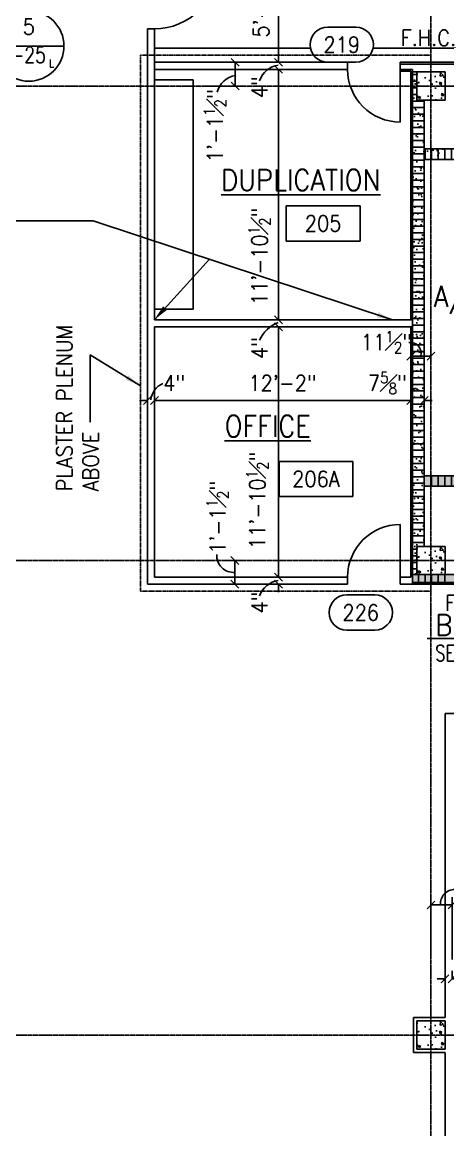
# Model space of a CAD drawing. Header units: inches. Extents: x 388 to 4053, y 352 to 2882.
# Drawn here: x 1244 to 1487, y 723 to 1354 of the extents above; entities that cross this region are included whole.
import ezdxf
from ezdxf.enums import TextEntityAlignment as Align

# ---------------------------------------------------------------- set-up
doc = ezdxf.new("R2010")
doc.units = ezdxf.units.IN
doc.header["$LTSCALE"] = 0.5
doc.header["$MEASUREMENT"] = 0
doc.linetypes.add('CENTER', pattern=[3.25, 2.5, -0.25, 0.25, -0.25])
doc.linetypes.add('CENTER3', pattern=[1.45, 1, -0.15, 0.15, -0.15])
for name, color, linetype in [('A-ANNO-DIMS', 7, 'Continuous'), ('A-ANNO-NOTE', 7, 'Continuous'), ('A-ANNO-TEXT', 7, 'Continuous'), ('A-COLS', 2, 'Continuous'), ('A-COLS-PATT', 8, 'Continuous'), ('A-DOOR', 3, 'Continuous'), ('A-DOOR-IDEN', 7, 'Continuous'), ('A-ELEV-IDEN', 7, 'Continuous'), ('A-FLOR-IDEN', 7, 'Continuous'), ('A-FLOR-LEVL', 2, 'Continuous'), ('A-FURN', 3, 'Continuous'), ('A-GRID', 8, 'CENTER'), ('A-WALL', 2, 'Continuous'), ('A-WALL-PATT', 8, 'Continuous')]:
    doc.layers.add(name, color=color, linetype=linetype)
doc.styles.add('ROMANS', font='romans.shx', dxfattribs={"width": 0.9})
doc.dimstyles.new('DIM96', dxfattribs={"dimscale": 96, "dimtxt": 0.09375, "dimasz": 0.046875, "dimexe": 0.046875, "dimexo": 0.046875, "dimgap": 0.046875, "dimtad": 1, "dimdec": 4, "dimzin": 3, "dimdsep": 46, "dimlunit": 4, "dimtxsty": 'ROMANS', "dimblk": 'OBLIQUE', "dimcen": 0.046875, "dimaunit": 1, "dimazin": 0, "dimtfac": 0.7, "dimtdec": 4, "dimtofl": 0, "dimtmove": 2, "dimatfit": 3, "dimldrblk": 'OBLIQUE', "dimfxl": 0, "dimfrac": 1, "dimtolj": 1, "dimtzin": 0, "dimarcsym": 0})
doc.dimstyles.new('LD96', dxfattribs={"dimscale": 96, "dimtxt": 0.09375, "dimasz": 0.09375, "dimexe": 0.046875, "dimexo": 0.046875, "dimgap": 0.046875, "dimtad": 0, "dimdec": 4, "dimzin": 3, "dimdsep": 46, "dimlunit": 4, "dimtxsty": 'ROMANS', "dimcen": 0.046875, "dimaunit": 1, "dimadec": 0, "dimazin": 0, "dimtfac": 0.7, "dimtdec": 4, "dimtofl": 0, "dimtmove": 2, "dimatfit": 3, "dimfxl": 0, "dimfrac": 1, "dimtolj": 1, "dimtzin": 0, "dimarcsym": 0})
doc.dimstyles.new('LE96A', dxfattribs={"dimscale": 96, "dimtxt": 0.09375, "dimasz": 0.125, "dimexe": 0.046875, "dimexo": 0.046875, "dimgap": 0.046875, "dimtad": 0, "dimdec": 4, "dimzin": 3, "dimdsep": 46, "dimlunit": 4, "dimtxsty": 'ROMANS', "dimcen": 0.046875, "dimaunit": 1, "dimadec": 0, "dimazin": 0, "dimtfac": 0.7, "dimtdec": 4, "dimtofl": 0, "dimtmove": 2, "dimatfit": 3, "dimfxl": 0, "dimfrac": 1, "dimtolj": 1, "dimtzin": 0, "dimarcsym": 0})
pattern_1 = [(90, (11.2027, -0.8225), (-3.75, 2e-16), [])]
pattern_2 = [(37.5, (10.3947, 0), (-0.251973, 7.707295), [0, -6.08, 0, -6.8, 0, -6.5]), (7.5, (10.395, 0), (7.079107, 11.288584), [0, -3.28, 0, -5.48, 0, -2.1]), (327.5, (5.4747, 0), (12.456567, 0.022636), [0, -2, 0, -7.2, 0, -9.4]), (317.5, (5.475, 0), (12.024506, 3.5107), [0, -1, 0, -4.72, 0, -5.4])]

# ---------------------------------------------------------------- blocks, each defined once
blk = doc.blocks.new('_Oblique')
at = {"color": 0, "lineweight": -2}
blk.add_line((-0.5, -0.5), (0.5, 0.5), dxfattribs=at)
blk = doc.blocks.new('*D34')
at = {"layer": 'A-ANNO-DIMS', "color": 0, "lineweight": -2}
for p, q in [((1358.31, 1047.28), (1369.93, 1047.28)), ((1365.43, 1033.78), (1365.43, 1047.28)), ((1350.92, 1033.78), (1369.93, 1033.78))]:
    blk.add_line(p, q, dxfattribs=at)
at = {"layer": 'Defpoints', "color": 0}
for p in [(1353.81, 1047.28), (1365.43, 1047.28), (1346.42, 1033.78)]:
    blk.add_point(p, dxfattribs=at)
at = {"layer": 'A-ANNO-DIMS', "color": 0, "lineweight": -2, "xscale": 4.5, "yscale": 4.5, "zscale": 4.5}
for p, rotation in [((1365.43, 1047.28), 90), ((1365.43, 1033.78), 270)]:
    blk.add_blockref('_Oblique', p, dxfattribs=dict(at, rotation=rotation))
at = {"layer": 'A-ANNO-DIMS', "color": 0, "insert": (1355.57, 1071.88), "char_height": 9, "attachment_point": 5, "rotation": 90, "style": 'ROMANS'}
blk.add_mtext('\\A1;1\'-1{\\H0.700000x;\\S1#2;}"', dxfattribs=at)
blk = doc.blocks.new('DOOR1')
at = {"color": 0, "linetype": 'ByBlock'}
blk.add_line((0, 0), (0, 1), dxfattribs=at)
blk.add_arc((0, 0), 1, 90, 180, dxfattribs=at)
blk = doc.blocks.new('IDEN3')
for p, q in [((-0.0833, 0.1042), (0.0833, 0.1042)), ((-0.0833, -0.1042), (0.0833, -0.1042))]:
    blk.add_line(p, q)
for centre, start, end in [((-0.0833, 0), 90, 270), ((0.0833, 0), 270, 90)]:
    blk.add_arc(centre, 0.1042, start, end)
at = {"style": 'ROMANS', "width": 0.9}
blk.add_attdef('#', text='', height=0.0938, dxfattribs=at).set_placement((0, 0), align=Align.MIDDLE_CENTER)
blk = doc.blocks.new('IDEN2')
for p, q in [((-0.2188, 0.1042), (0.2188, 0.1042)), ((-0.2188, 0.1042), (-0.2188, -0.1042)), ((0.2188, 0.1042), (0.2188, -0.1042)), ((-0.2188, -0.1042), (0.2188, -0.1042))]:
    blk.add_line(p, q)
at = {"style": 'ROMANS', "width": 0.9}
blk.add_attdef('#', text='', height=0.0938, dxfattribs=at).set_placement((0, 0), align=Align.MIDDLE_CENTER)
blk = doc.blocks.new('*D124')
at = {"layer": 'A-ANNO-DIMS', "color": 0, "lineweight": -2}
for p, q in [((1367.25, 1390.78), (1394.75, 1390.78)), ((1390.25, 1390.78), (1390.25, 1330.78)), ((1365.6, 1330.78), (1394.75, 1330.78))]:
    blk.add_line(p, q, dxfattribs=at)
at = {"layer": 'Defpoints', "color": 0}
for p in [(1362.75, 1390.78), (1361.1, 1330.78), (1390.25, 1330.78)]:
    blk.add_point(p, dxfattribs=at)
at = {"layer": 'A-ANNO-DIMS', "color": 0, "lineweight": -2, "xscale": 4.5, "yscale": 4.5, "zscale": 4.5}
for p, rotation in [((1390.25, 1390.78), 90), ((1390.25, 1330.78), 270)]:
    blk.add_blockref('_Oblique', p, dxfattribs=dict(at, rotation=rotation))
at = {"layer": 'A-ANNO-DIMS', "color": 0, "insert": (1380.39, 1360.78), "char_height": 9, "attachment_point": 5, "rotation": 90, "style": 'ROMANS'}
blk.add_mtext('\\A1;5\'-0"', dxfattribs=at)
blk = doc.blocks.new('*D125')
at = {"layer": 'A-ANNO-DIMS', "color": 0, "lineweight": -2}
for p, q in [((1365.6, 1330.78), (1394.75, 1330.78)), ((1390.25, 1330.78), (1390.25, 1335.28)), ((1373.84, 1326.78), (1394.75, 1326.78)), ((1390.25, 1326.78), (1390.25, 1322.28))]:
    blk.add_line(p, q, dxfattribs=at)
at = {"layer": 'Defpoints', "color": 0}
for p in [(1361.1, 1330.78), (1369.34, 1326.78), (1390.25, 1326.78)]:
    blk.add_point(p, dxfattribs=at)
at = {"layer": 'A-ANNO-DIMS', "color": 0, "lineweight": -2, "xscale": 4.5, "yscale": 4.5, "zscale": 4.5}
for p, rotation in [((1390.25, 1330.78), 270), ((1390.25, 1326.78), 90)]:
    blk.add_blockref('_Oblique', p, dxfattribs=dict(at, rotation=rotation))
at = {"layer": 'A-ANNO-DIMS', "color": 0, "insert": (1379.45, 1316.57), "char_height": 9, "attachment_point": 5, "rotation": 90, "style": 'ROMANS'}
blk.add_mtext('\\A1;4"', dxfattribs=at)
blk = doc.blocks.new('*D126')
at = {"layer": 'A-ANNO-DIMS', "color": 0, "lineweight": -2}
for p, q in [((1373.84, 1326.78), (1394.75, 1326.78)), ((1390.25, 1326.78), (1390.25, 1184.28)), ((1353.51, 1184.28), (1394.75, 1184.28))]:
    blk.add_line(p, q, dxfattribs=at)
at = {"layer": 'Defpoints', "color": 0}
for p in [(1369.34, 1326.78), (1349.01, 1184.28), (1390.25, 1184.28)]:
    blk.add_point(p, dxfattribs=at)
at = {"layer": 'A-ANNO-DIMS', "color": 0, "lineweight": -2, "xscale": 4.5, "yscale": 4.5, "zscale": 4.5}
for p, rotation in [((1390.25, 1326.78), 90), ((1390.25, 1184.28), 270)]:
    blk.add_blockref('_Oblique', p, dxfattribs=dict(at, rotation=rotation))
at = {"layer": 'A-ANNO-DIMS', "color": 0, "insert": (1379.45, 1220.34), "char_height": 9, "attachment_point": 5, "rotation": 90, "style": 'ROMANS'}
blk.add_mtext('\\A1;11\'-10{\\H0.700000x;\\S1#2;}"', dxfattribs=at)
blk = doc.blocks.new('*D127')
at = {"layer": 'A-ANNO-DIMS', "color": 0, "lineweight": -2}
for p, q in [((1390.25, 1184.28), (1390.25, 1188.78)), ((1353.51, 1184.28), (1394.75, 1184.28)), ((1355.16, 1180.28), (1394.75, 1180.28)), ((1390.25, 1180.28), (1390.25, 1175.78))]:
    blk.add_line(p, q, dxfattribs=at)
at = {"layer": 'Defpoints', "color": 0}
for p in [(1349.01, 1184.28), (1350.66, 1180.28), (1390.25, 1180.28)]:
    blk.add_point(p, dxfattribs=at)
at = {"layer": 'A-ANNO-DIMS', "color": 0, "lineweight": -2, "xscale": 4.5, "yscale": 4.5, "zscale": 4.5}
for p, rotation in [((1390.25, 1184.28), 270), ((1390.25, 1180.28), 90)]:
    blk.add_blockref('_Oblique', p, dxfattribs=dict(at, rotation=rotation))
at = {"layer": 'A-ANNO-DIMS', "color": 0, "insert": (1379.45, 1168.17), "char_height": 9, "attachment_point": 5, "rotation": 90, "style": 'ROMANS'}
blk.add_mtext('\\A1;4"', dxfattribs=at)
blk = doc.blocks.new('*D128')
at = {"layer": 'A-ANNO-DIMS', "color": 0, "lineweight": -2}
for p, q in [((1355.16, 1180.28), (1394.75, 1180.28)), ((1390.25, 1180.28), (1390.25, 1037.78)), ((1377.69, 1037.78), (1394.75, 1037.78))]:
    blk.add_line(p, q, dxfattribs=at)
at = {"layer": 'Defpoints', "color": 0}
for p in [(1350.66, 1180.28), (1373.19, 1037.78), (1390.25, 1037.78)]:
    blk.add_point(p, dxfattribs=at)
at = {"layer": 'A-ANNO-DIMS', "color": 0, "lineweight": -2, "xscale": 4.5, "yscale": 4.5, "zscale": 4.5}
for p, rotation in [((1390.25, 1180.28), 90), ((1390.25, 1037.78), 270)]:
    blk.add_blockref('_Oblique', p, dxfattribs=dict(at, rotation=rotation))
at = {"layer": 'A-ANNO-DIMS', "color": 0, "insert": (1378.22, 1081.48), "char_height": 9, "attachment_point": 5, "rotation": 90, "style": 'ROMANS'}
blk.add_mtext('\\A1;11\'-10{\\H0.700000x;\\S1#2;}"', dxfattribs=at)
blk = doc.blocks.new('*D129')
at = {"layer": 'A-ANNO-DIMS', "color": 0, "lineweight": -2}
for p, q in [((1390.25, 1037.78), (1390.25, 1042.28)), ((1377.69, 1037.78), (1394.75, 1037.78)), ((1379.34, 1033.78), (1394.75, 1033.78)), ((1390.25, 1033.78), (1390.25, 1029.28))]:
    blk.add_line(p, q, dxfattribs=at)
at = {"layer": 'Defpoints', "color": 0}
for p in [(1373.19, 1037.78), (1374.84, 1033.78), (1390.25, 1033.78)]:
    blk.add_point(p, dxfattribs=at)
at = {"layer": 'A-ANNO-DIMS', "color": 0, "lineweight": -2, "xscale": 4.5, "yscale": 4.5, "zscale": 4.5}
for p, rotation in [((1390.25, 1037.78), 270), ((1390.25, 1033.78), 90)]:
    blk.add_blockref('_Oblique', p, dxfattribs=dict(at, rotation=rotation))
at = {"layer": 'A-ANNO-DIMS', "color": 0, "insert": (1379.45, 1023.37), "char_height": 9, "attachment_point": 5, "rotation": 90, "style": 'ROMANS'}
blk.add_mtext('\\A1;4"', dxfattribs=at)
blk = doc.blocks.new('*D130')
at = {"layer": 'A-ANNO-DIMS', "color": 0, "lineweight": -2}
for p, q in [((1352.64, 1330.78), (1370.1, 1330.78)), ((1365.6, 1317.28), (1365.6, 1330.78)), ((1352.52, 1317.28), (1370.1, 1317.28))]:
    blk.add_line(p, q, dxfattribs=at)
at = {"layer": 'Defpoints', "color": 0}
for p in [(1348.14, 1330.78), (1365.6, 1330.78), (1348.02, 1317.28)]:
    blk.add_point(p, dxfattribs=at)
at = {"layer": 'A-ANNO-DIMS', "color": 0, "lineweight": -2, "xscale": 4.5, "yscale": 4.5, "zscale": 4.5}
for p, rotation in [((1365.6, 1330.78), 90), ((1365.6, 1317.28), 270)]:
    blk.add_blockref('_Oblique', p, dxfattribs=dict(at, rotation=rotation))
at = {"layer": 'A-ANNO-DIMS', "color": 0, "insert": (1354.09, 1294.69), "char_height": 9, "attachment_point": 5, "rotation": 90, "style": 'ROMANS'}
blk.add_mtext('\\A1;1\'-1{\\H0.700000x;\\S1#2;}"', dxfattribs=at)
blk = doc.blocks.new('*D184')
at = {"layer": 'A-ANNO-DIMS', "color": 0, "lineweight": -2}
for p, q in [((1477.08, 821.52), (1477.08, 855.78)), ((1477.08, 851.28), (1489.08, 851.28)), ((1489.08, 820.2), (1489.08, 855.78))]:
    blk.add_line(p, q, dxfattribs=at)
at = {"layer": 'Defpoints', "color": 0}
for p in [(1489.08, 851.28), (1477.08, 817.02), (1489.08, 815.7)]:
    blk.add_point(p, dxfattribs=at)
at = {"layer": 'A-ANNO-DIMS', "color": 0, "lineweight": -2, "xscale": 4.5, "yscale": 4.5, "zscale": 4.5, "rotation": 180}
blk.add_blockref('_Oblique', (1477.08, 851.28), dxfattribs=at)
at = {"layer": 'A-ANNO-DIMS', "color": 0, "lineweight": -2, "xscale": 4.5, "yscale": 4.5, "zscale": 4.5}
blk.add_blockref('_Oblique', (1489.08, 851.28), dxfattribs=at)
at = {"layer": 'A-ANNO-DIMS', "color": 0, "insert": (1507.78, 861.03), "char_height": 9, "attachment_point": 5, "style": 'ROMANS'}
blk.add_mtext('\\A1;1\'-0"', dxfattribs=at)
blk = doc.blocks.new('*D185')
at = {"layer": 'A-ANNO-DIMS', "color": 0, "lineweight": -2}
for p, q in [((1485.08, 802.23), (1485.08, 813.75)), ((1489.08, 809.43), (1489.08, 813.75)), ((1485.08, 809.25), (1480.58, 809.25)), ((1489.08, 809.25), (1493.58, 809.25))]:
    blk.add_line(p, q, dxfattribs=at)
at = {"layer": 'Defpoints', "color": 0}
for p in [(1489.08, 809.25), (1489.08, 804.93), (1485.08, 797.73)]:
    blk.add_point(p, dxfattribs=at)
at = {"layer": 'A-ANNO-DIMS', "color": 0, "lineweight": -2, "xscale": 4.5, "yscale": 4.5, "zscale": 4.5}
blk.add_blockref('_Oblique', (1485.08, 809.25), dxfattribs=at)
at = {"layer": 'A-ANNO-DIMS', "color": 0, "lineweight": -2, "xscale": 4.5, "yscale": 4.5, "zscale": 4.5, "rotation": 180}
blk.add_blockref('_Oblique', (1489.08, 809.25), dxfattribs=at)
at = {"layer": 'A-ANNO-DIMS', "color": 0, "insert": (1500.38, 819.1), "char_height": 9, "attachment_point": 5, "style": 'ROMANS'}
blk.add_mtext('\\A1;4"', dxfattribs=at)
blk = doc.blocks.new('*D202')
at = {"layer": 'A-ANNO-DIMS', "color": 0, "lineweight": -2}
for p, q in [((1315.58, 1138.28), (1315.58, 1142.89)), ((1319.58, 1138.28), (1319.58, 1142.89)), ((1315.58, 1138.39), (1311.08, 1138.39)), ((1319.58, 1138.39), (1324.08, 1138.39))]:
    blk.add_line(p, q, dxfattribs=at)
at = {"layer": 'Defpoints', "color": 0}
for p in [(1319.58, 1138.39), (1315.58, 1133.78), (1319.58, 1133.78)]:
    blk.add_point(p, dxfattribs=at)
at = {"layer": 'A-ANNO-DIMS', "color": 0, "lineweight": -2, "xscale": 4.5, "yscale": 4.5, "zscale": 4.5}
blk.add_blockref('_Oblique', (1315.58, 1138.39), dxfattribs=at)
at = {"layer": 'A-ANNO-DIMS', "color": 0, "lineweight": -2, "xscale": 4.5, "yscale": 4.5, "zscale": 4.5, "rotation": 180}
blk.add_blockref('_Oblique', (1319.58, 1138.39), dxfattribs=at)
at = {"layer": 'A-ANNO-DIMS', "color": 0, "insert": (1330.92, 1148.25), "char_height": 9, "attachment_point": 5, "style": 'ROMANS'}
blk.add_mtext('\\A1;4"', dxfattribs=at)
blk = doc.blocks.new('*D203')
at = {"layer": 'A-ANNO-DIMS', "color": 0, "lineweight": -2}
for p, q in [((1319.58, 1138.28), (1319.58, 1142.89)), ((1465.58, 1140.41), (1465.58, 1142.89)), ((1319.58, 1138.39), (1465.58, 1138.39))]:
    blk.add_line(p, q, dxfattribs=at)
at = {"layer": 'Defpoints', "color": 0}
for p in [(1465.58, 1138.39), (1465.58, 1135.91), (1319.58, 1133.78)]:
    blk.add_point(p, dxfattribs=at)
at = {"layer": 'A-ANNO-DIMS', "color": 0, "lineweight": -2, "xscale": 4.5, "yscale": 4.5, "zscale": 4.5, "rotation": 180}
blk.add_blockref('_Oblique', (1319.58, 1138.39), dxfattribs=at)
at = {"layer": 'A-ANNO-DIMS', "color": 0, "lineweight": -2, "xscale": 4.5, "yscale": 4.5, "zscale": 4.5}
blk.add_blockref('_Oblique', (1465.58, 1138.39), dxfattribs=at)
at = {"layer": 'A-ANNO-DIMS', "color": 0, "insert": (1392.58, 1148.25), "char_height": 9, "attachment_point": 5, "style": 'ROMANS'}
blk.add_mtext('\\A1;12\'-2"', dxfattribs=at)
blk = doc.blocks.new('*D204')
at = {"layer": 'A-ANNO-DIMS', "color": 0, "lineweight": -2}
for p, q in [((1465.58, 1140.41), (1465.58, 1142.89)), ((1473.21, 1140.41), (1473.21, 1142.89)), ((1465.58, 1138.39), (1461.08, 1138.39)), ((1473.21, 1138.39), (1477.71, 1138.39))]:
    blk.add_line(p, q, dxfattribs=at)
at = {"layer": 'Defpoints', "color": 0}
for p in [(1465.58, 1135.91), (1473.21, 1138.39), (1473.21, 1135.91)]:
    blk.add_point(p, dxfattribs=at)
at = {"layer": 'A-ANNO-DIMS', "color": 0, "lineweight": -2, "xscale": 4.5, "yscale": 4.5, "zscale": 4.5}
blk.add_blockref('_Oblique', (1465.58, 1138.39), dxfattribs=at)
at = {"layer": 'A-ANNO-DIMS', "color": 0, "lineweight": -2, "xscale": 4.5, "yscale": 4.5, "zscale": 4.5, "rotation": 180}
blk.add_blockref('_Oblique', (1473.21, 1138.39), dxfattribs=at)
at = {"layer": 'A-ANNO-DIMS', "color": 0, "insert": (1452.25, 1148.25), "char_height": 9, "attachment_point": 5, "style": 'ROMANS'}
blk.add_mtext('\\A1;7{\\H0.700000x;\\S5#8;}"', dxfattribs=at)
blk = doc.blocks.new('*D205')
at = {"layer": 'A-ANNO-DIMS', "color": 0, "lineweight": -2}
for p, q in [((1465.58, 1166.44), (1465.58, 1168.07)), ((1477.08, 1166.6), (1477.08, 1168.07)), ((1465.58, 1163.57), (1477.08, 1163.57))]:
    blk.add_line(p, q, dxfattribs=at)
at = {"layer": 'Defpoints', "color": 0}
for p in [(1465.58, 1161.94), (1477.08, 1163.57), (1477.08, 1162.1)]:
    blk.add_point(p, dxfattribs=at)
at = {"layer": 'A-ANNO-DIMS', "color": 0, "lineweight": -2, "xscale": 4.5, "yscale": 4.5, "zscale": 4.5, "rotation": 180}
blk.add_blockref('_Oblique', (1465.58, 1163.57), dxfattribs=at)
at = {"layer": 'A-ANNO-DIMS', "color": 0, "lineweight": -2, "xscale": 4.5, "yscale": 4.5, "zscale": 4.5}
blk.add_blockref('_Oblique', (1477.08, 1163.57), dxfattribs=at)
at = {"layer": 'A-ANNO-DIMS', "color": 0, "insert": (1451.75, 1171.56), "char_height": 9, "attachment_point": 5, "style": 'ROMANS'}
blk.add_mtext('\\A1;11{\\H0.700000x;\\S1#2;}"', dxfattribs=at)
blk = doc.blocks.new('IDEN4')
blk.add_line((-0.2083, 0), (0.2083, 0))
blk.add_circle((0, 0), 0.2083)
at = {"style": 'ROMANS'}
for tag, height, width, p in [('#', 0.0938, 0.9, (0, 0.1148)), ('##', 0.0938, 0.8, (-0.0336, -0.0524)), ('@', 0.0469, 0.9, (0.135, -0.1024))]:
    blk.add_attdef(tag, text='', height=height, dxfattribs=dict(at, width=width)).set_placement(p, align=Align.MIDDLE_CENTER)
blk = doc.blocks.new('1')
for p, q in [((-8, 8), (8, 8)), ((-8, 8), (-8, -8)), ((8, 8), (8, -8)), ((-8, -8), (8, -8))]:
    blk.add_line(p, q)

msp = doc.modelspace()

# ---------------------------------------------------------------- hatches: boundary and pattern name
at = {"layer": 'A-COLS-PATT'}
h = msp.add_hatch(dxfattribs=at)
h.set_pattern_fill('AR-CONC', color=256, scale=2, style=0)
h.set_pattern_definition([(130, (2443.867, -1061.055), (-14.345204, -1.255043), [1.5, -16.5]), (185, (2443.867, -1061.055), (2.77503, 15.04384), [1.2, -13.2]), (79.5486, (2442.672, -1061.159), (-11.57019, 13.78879), [1.2748, -14.02284]), (133.8158, (2443.867, -1057.055), (-21.34482, -3.31038), [2.25, -24.75]), (83.3644, (2442.088, -1057.33), (-18.69325, 19.48236), [1.9122, -21.03426]), (188.8158, (2443.867, -1057.055), (-18.69324, 19.48237), [1.8, -19.8]), (159, (2441.867, -1058.055), (-11.93814, -8.05238), [1.5, -16.5]), (214, (2441.867, -1058.055), (-4.86631, 14.503), [1.2, -13.2]), (108.5486, (2440.872, -1058.726), (-16.80445, 6.45061), [1.2748, -14.02284]), (142.5, (2443.867, -1061.0546), (-0.243197, 6.657877), [0, -13.04, 0, -13.4, 0, -13.25]), (172.5, (2443.867, -1061.0546), (-5.26139, 7.888234), [0, -7.64, 0, -12.74, 0, -5.05]), (212.5, (2448.327, -1061.0546), (-10.676449, -0.451097), [0, -5, 0, -15.6, 0, -20.7]), (222.5, (2450.327, -1061.055), (-11.663723, 2.0021), [0, -6.5, 0, -10.36, 0, -14.7])])
h.paths.add_polyline_path([(1485.08318, 1325.27553), (1485.08318, 1309.27553), (1469.08318, 1309.27553), (1469.08318, 1325.27553)])
h = msp.add_hatch(dxfattribs=at)
h.set_pattern_fill('AR-CONC', color=256, scale=2, style=0)
h.set_pattern_definition([(130, (2443.867, -1331.055), (-14.345204, -1.255043), [1.5, -16.5]), (185, (2443.867, -1331.055), (2.77503, 15.04384), [1.2, -13.2]), (79.5486, (2442.672, -1331.159), (-11.57019, 13.78879), [1.2748, -14.02284]), (133.8158, (2443.867, -1327.055), (-21.34482, -3.31038), [2.25, -24.75]), (83.3644, (2442.088, -1327.33), (-18.69325, 19.48236), [1.9122, -21.03426]), (188.8158, (2443.867, -1327.055), (-18.69324, 19.48237), [1.8, -19.8]), (159, (2441.867, -1328.055), (-11.93814, -8.05238), [1.5, -16.5]), (214, (2441.867, -1328.055), (-4.86631, 14.503), [1.2, -13.2]), (108.5486, (2440.872, -1328.726), (-16.80445, 6.45061), [1.2748, -14.02284]), (142.5, (2443.867, -1331.0546), (-0.243197, 6.657877), [0, -13.04, 0, -13.4, 0, -13.25]), (172.5, (2443.867, -1331.0546), (-5.26139, 7.888234), [0, -7.64, 0, -12.74, 0, -5.05]), (212.5, (2448.327, -1331.0546), (-10.676449, -0.451097), [0, -5, 0, -15.6, 0, -20.7]), (222.5, (2450.327, -1331.055), (-11.663723, 2.0021), [0, -6.5, 0, -10.36, 0, -14.7])])
h.paths.add_polyline_path([(1485.08318, 1055.27553), (1485.08318, 1039.27553), (1469.08318, 1039.27553), (1469.08318, 1055.27553)])
h = msp.add_hatch(dxfattribs=at)
h.set_pattern_fill('AR-CONC', color=256, scale=2, style=0)
h.set_pattern_definition([(130, (2443.867, -1601.055), (-14.345204, -1.255043), [1.5, -16.5]), (185, (2443.867, -1601.055), (2.77503, 15.04384), [1.2, -13.2]), (79.5486, (2442.672, -1601.159), (-11.57019, 13.78879), [1.2748, -14.02284]), (133.8158, (2443.867, -1597.055), (-21.34482, -3.31038), [2.25, -24.75]), (83.3644, (2442.088, -1597.33), (-18.69325, 19.48236), [1.9122, -21.03426]), (188.8158, (2443.867, -1597.055), (-18.69324, 19.48237), [1.8, -19.8]), (159, (2441.867, -1598.055), (-11.93814, -8.05238), [1.5, -16.5]), (214, (2441.867, -1598.055), (-4.86631, 14.503), [1.2, -13.2]), (108.5486, (2440.872, -1598.726), (-16.80445, 6.45061), [1.2748, -14.02284]), (142.5, (2443.867, -1601.0546), (-0.243197, 6.657877), [0, -13.04, 0, -13.4, 0, -13.25]), (172.5, (2443.867, -1601.0546), (-5.26139, 7.888234), [0, -7.64, 0, -12.74, 0, -5.05]), (212.5, (2448.327, -1601.0546), (-10.676449, -0.451097), [0, -5, 0, -15.6, 0, -20.7]), (222.5, (2450.327, -1601.055), (-11.663723, 2.0021), [0, -6.5, 0, -10.36, 0, -14.7])])
h.paths.add_polyline_path([(1485.08318, 785.27553), (1485.08318, 769.27553), (1469.08318, 769.27553), (1469.08318, 785.27553)])
at = {"layer": 'A-WALL-PATT'}
h = msp.add_hatch(dxfattribs=at)
h.set_pattern_fill('LINE', color=256, scale=30, style=0)
h.set_pattern_definition([(0, (10.3947, 0), (0, 3.75), [])])
h.paths.add_polyline_path([(1473.20818, 1309.27553), (1469.08318, 1309.27553), (1469.08318, 1325.27553), (1466.58318, 1325.27553), (1466.58318, 1039.27553), (1469.08318, 1039.27553), (1469.08318, 1055.27553), (1473.20818, 1055.27553)])
h = msp.add_hatch(dxfattribs=at)
h.set_pattern_fill('AR-SAND', color=256, scale=4, style=0)
h.set_pattern_definition(pattern_2)
h.paths.add_polyline_path([(1473.20818, 1309.27553), (1469.08318, 1309.27553), (1469.08318, 1325.27553), (1466.58318, 1325.27553), (1466.58318, 1039.27553), (1469.08318, 1039.27553), (1469.08318, 1055.27553), (1473.20818, 1055.27553)])
h = msp.add_hatch(dxfattribs=at)
h.set_pattern_fill('AR-SAND', color=256, scale=4, style=0)
h.set_pattern_definition(pattern_2)
h.paths.add_polyline_path([(1580.08318, 1095.52553), (1473.20818, 1095.52553), (1473.20818, 1089.52553), (1537.08318, 1089.52553), (1580.08318, 1089.52553)])
h.paths.add_polyline_path([(1543.08318, 1089.52553), (1537.08318, 1089.52553), (1537.08318, 1039.77553), (1543.08318, 1039.77553)])
h.paths.add_polyline_path([(1549.08318, 1039.77553), (1543.08318, 1039.77553), (1519.58318, 1039.77553), (1519.58318, 1034.77553), (1549.08318, 1034.77553)])
h.paths.add_polyline_path([(1490.58318, 1039.27553), (1466.58318, 1039.27553), (1466.58318, 1034.77553), (1490.58318, 1034.77553)])
h.paths.add_polyline_path([(1594.08318, 1038.77553), (1586.08318, 1038.77553), (1586.08318, 1039.77553), (1570.08318, 1039.77553), (1570.08318, 1034.77553), (1594.08318, 1034.77553)])
h.paths.add_polyline_path([(1586.08318, 1275.52553), (1580.08318, 1275.52553), (1580.08318, 1095.52553), (1580.08318, 1039.77553), (1586.08318, 1039.77553)])
h.paths.add_polyline_path([(1605.08318, 1168.52553), (1600.08318, 1168.52553), (1600.08318, 1095.52553), (1605.08318, 1095.52553)])
h.paths.add_polyline_path([(1762.08318, 1168.52553), (1605.08318, 1168.52553), (1605.08318, 1163.52553), (1762.08318, 1163.52553)])
h.paths.add_polyline_path([(1762.08318, 1207.52553), (1600.08318, 1207.52553), (1600.08318, 1202.52553), (1762.08318, 1202.52553)])
h.paths.add_polyline_path([(1605.08318, 1275.52553), (1600.08318, 1275.52553), (1600.08318, 1207.52553), (1605.08318, 1207.52553)])
h.paths.add_polyline_path([(1606.08318, 1290.77553), (1600.08318, 1290.77553), (1600.08318, 1281.52553), (1606.08318, 1281.52553)])
h.paths.add_polyline_path([(1669.08318, 1287.77553), (1664.08318, 1287.77553), (1664.08318, 1281.52553), (1669.08318, 1281.52553)])
h = msp.add_hatch(dxfattribs=at)
h.set_pattern_fill('LINE', color=256, scale=30, angle=90, style=0)
h.set_pattern_definition(pattern_1)
h.paths.add_polyline_path([(1473.20818, 1281.52553), (1473.20818, 1275.52553), (1477.08318, 1275.52553), (1477.08318, 1281.52553)])
h = msp.add_hatch(dxfattribs=at)
h.set_pattern_fill('AR-SAND', color=256, scale=4, style=0)
h.set_pattern_definition(pattern_2)
h.paths.add_polyline_path([(1669.08318, 1281.52553), (1664.08318, 1281.52553), (1600.08318, 1281.52553), (1473.20818, 1281.52553), (1473.20818, 1275.52553), (1580.08318, 1275.52553), (1586.08318, 1275.52553), (1600.08318, 1275.52553), (1605.08318, 1275.52553), (1605.08318, 1276.52553), (1669.08318, 1276.52553)])
h = msp.add_hatch(dxfattribs=at)
h.set_pattern_fill('LINE', color=256, scale=30, angle=90, style=0)
h.set_pattern_definition(pattern_1)
h.paths.add_polyline_path([(1670.08318, 1281.52553), (1600.08318, 1281.52553), (1477.08318, 1281.52553), (1477.08318, 1275.52553), (1605.08318, 1275.52553), (1605.08318, 1276.52553), (1670.08318, 1276.52553)])
h = msp.add_hatch(dxfattribs=at)
h.set_pattern_fill('LINE', color=256, scale=30, angle=90, style=0)
h.set_pattern_definition(pattern_1)
h.paths.add_polyline_path([(1586.08318, 1095.52553), (1586.08318, 1090.52553), (1605.08318, 1090.52553), (1605.08318, 1095.52553)])
h.paths.add_polyline_path([(1580.08318, 1089.52553), (1580.08318, 1095.52553), (1477.08318, 1095.52553), (1477.08318, 1089.52553), (1537.08318, 1089.52553)])
h = msp.add_hatch(dxfattribs=at)
h.set_pattern_fill('LINE', color=256, scale=30, angle=90, style=0)
h.set_pattern_definition(pattern_1)
h.paths.add_polyline_path([(1477.08318, 1034.77553), (1477.08318, 1039.27553), (1466.58318, 1039.27553), (1466.58318, 1034.77553)])
h.paths.add_polyline_path([(1477.08318, 1039.27553), (1477.08318, 1034.77553), (1486.58318, 1034.77553), (1486.58318, 1039.27553)])

# ---------------------------------------------------------------- linework, layer by layer
at = {"layer": 'A-ANNO-DIMS'}
for centre, radius, start, end in [((1391.76558, 1316.21796), 12.97572, 97.09163122, 161.66190405), ((1368.22941, 1310.21143), 13.353, 101.34790612, 164.50083882), ((1396.62932, 1164.96152), 18.86592, 110.49423902, 155.59722296), ((1465.15343, 1165.09208), 6.36447, 346.16205256, 96.65525313), ((1329.53508, 1137.14308), 12.11025, 115.60212486, 172.74921083), ((1364.7464, 1050.1287), 9.62751, 176.28794115, 274.07501385), ((1392.24811, 1022.47118), 13.63902, 99.02316767, 159.78986949), ((1490.79044, 851.81786), 8.35064, 90.7714081, 183.69544709)]:
    msp.add_arc(centre, radius, start, end, dxfattribs=at)
at = {"layer": 'A-FLOR-LEVL'}
for p, q in [((1319.58318, 1338.77553), (1408.50065, 1338.77553)), ((1444.08137, 1338.77553), (1553.28193, 1338.77553))]:
    msp.add_line(p, q, dxfattribs=at)
at = {"layer": 'A-FLOR-LEVL', "linetype": 'CENTER3'}
for p, q in [((1311.58318, 1334.77553), (1477.08318, 1334.77553)), ((1311.58318, 1334.77553), (1311.58318, 1029.77553)), ((1311.58318, 1029.77553), (1477.08318, 1029.77553))]:
    msp.add_line(p, q, dxfattribs=at)
at = {"layer": 'A-FURN'}
for p, q in [((1319.58318, 1320.77553), (1341.58318, 1320.77553)), ((1319.58318, 1320.77553), (1319.58318, 1190.27553)), ((1341.58318, 1320.77553), (1341.58318, 1190.27553)), ((1319.58318, 1190.27553), (1341.58318, 1190.27553))]:
    msp.add_line(p, q, dxfattribs=at)
at = {"layer": 'A-GRID'}
for p, q in [((1477.08318, 2833.64311), (1477.08318, 435.27553)), ((4004.54291, 1317.27553), (510.08318, 1317.27553)), ((4004.54291, 1047.27553), (510.08318, 1047.27553)), ((4004.54291, 777.27553), (510.08318, 777.27553))]:
    msp.add_line(p, q, dxfattribs=at)
at = {"layer": 'A-WALL'}
for p, q in [((1315.58318, 1349.77553), (1319.58318, 1349.77553)), ((1315.58318, 1349.77553), (1315.58318, 1033.77553)), ((1319.58318, 1349.77553), (1319.58318, 1184.27553)), ((1319.58318, 1330.77553), (1429.58318, 1330.77553)), ((1429.58318, 1330.77553), (1429.58318, 1326.77553)), ((1459.58318, 1330.77553), (1459.58318, 1325.77553)), ((1459.58318, 1330.77553), (1490.58318, 1330.77553)), ((1319.58318, 1326.77553), (1429.58318, 1326.77553)), ((1459.58318, 1329.77553), (1490.58318, 1329.77553)), ((1459.58318, 1326.77553), (1466.58318, 1326.77553)), ((1459.58318, 1325.77553), (1465.58318, 1325.77553)), ((1465.58318, 1325.77553), (1465.58318, 1184.27553)), ((1466.58318, 1326.77553), (1466.58318, 1033.77553)), ((1469.08318, 1325.27553), (1466.58318, 1325.27553)), ((1469.08318, 1325.27553), (1469.08318, 1309.27553)), ((1473.20818, 1309.27553), (1469.08318, 1309.27553)), ((1473.20818, 1309.27553), (1473.20818, 1055.27553)), ((1473.20818, 1281.52553), (1600.08318, 1281.52553)), ((1473.20818, 1275.52553), (1580.08318, 1275.52553)), ((1319.58318, 1184.27553), (1466.58318, 1184.27553)), ((1319.58318, 1180.27553), (1466.58318, 1180.27553)), ((1319.58318, 1180.27553), (1319.58318, 1037.77553)), ((1465.58318, 1180.27553), (1465.58318, 1037.77553)), ((1473.20818, 1095.52553), (1580.08318, 1095.52553)), ((1473.20818, 1089.52553), (1537.08318, 1089.52553)), ((1469.08318, 1055.27553), (1473.20818, 1055.27553)), ((1469.08318, 1055.27553), (1469.08318, 1039.27553)), ((1315.58318, 1033.77553), (1429.58318, 1033.77553)), ((1319.58318, 1037.77553), (1429.58318, 1037.77553)), ((1429.58318, 1037.77553), (1429.58318, 1033.77553)), ((1459.58318, 1037.77553), (1459.58318, 1033.77553)), ((1459.58318, 1037.77553), (1465.58318, 1037.77553)), ((1459.58318, 1033.77553), (1490.58318, 1033.77553)), ((1466.58318, 1039.27553), (1490.58318, 1039.27553)), ((1466.58318, 1034.77553), (1490.58318, 1034.77553)), ((1701.08318, 960.27553), (1485.08318, 960.27553)), ((1485.08318, 787.27553), (1485.08318, 960.27553)), ((1485.08318, 787.27553), (1467.08318, 787.27553)), ((1467.08318, 787.27553), (1467.08318, 767.27553)), ((1469.08318, 785.27553), (1485.08318, 785.27553)), ((1469.08318, 769.27553), (1469.08318, 785.27553)), ((1485.08318, 785.27553), (1485.08318, 769.27553)), ((1485.08318, 769.27553), (1469.08318, 769.27553)), ((1467.08318, 767.27553), (1485.08318, 767.27553)), ((1485.08318, 603.27553), (1485.08318, 767.27553))]:
    msp.add_line(p, q, dxfattribs=at)

# ---------------------------------------------------------------- block references
at = {"layer": 'A-COLS', "extrusion": (0, 0, -1), "zscale": -1}
for p in [(-1477.08318, 1317.27553), (-1477.08318, 1047.27553), (-1477.08318, 777.27553)]:
    msp.add_blockref('1', p, dxfattribs=at)
at = {"layer": 'A-DOOR'}
for p, xscale, yscale, zscale, rotation in [((1319.58318, 1385.77553), -36, 36, 36, 270), ((1459.58318, 1326.77553), -30, 30, 30, 180), ((1459.58318, 1037.77553), -30, -30, 30, 180.0000000000004)]:
    msp.add_blockref('DOOR1', p, dxfattribs=dict(at, xscale=xscale, yscale=yscale, zscale=zscale, rotation=rotation))
at = {"layer": 'A-DOOR-IDEN', "xscale": 96, "yscale": 96, "zscale": 96}
for p, values in [((1426.29101, 1340.81162), {'#': '219'}), ((1437.12184, 1017.70461), {'#': '226'})]:
    msp.add_blockref('IDEN3', p, dxfattribs=at).add_auto_attribs(values)
at = {"layer": 'A-ELEV-IDEN', "xscale": 96, "yscale": 96, "zscale": 96}
msp.add_blockref('IDEN4', (1248.08565, 1340.02609), dxfattribs=at).add_auto_attribs({'#': '5', '##': 'A-25', '@': 'L'})
at = {"layer": 'A-FLOR-IDEN', "xscale": 96, "yscale": 96, "zscale": 96}
for p, values in [((1415.6748, 1239.08865), {'#': '205'}), ((1411.60249, 1093.70347), {'#': '206A'})]:
    msp.add_blockref('IDEN2', p, dxfattribs=at).add_auto_attribs(values)

# ---------------------------------------------------------------- texts
at = {"layer": 'A-ANNO-TEXT', "style": 'ROMANS'}
for s, width, p in [('F.H.C.', 0.9, (1485.09321, 1018.60766)), ('SEE DWG. A-17', 0.75, (1479.53758, 990.08348))]:
    msp.add_text(s, height=9, dxfattribs=dict(at, width=width)).set_placement(p)
at = {"layer": 'A-ANNO-TEXT', "insert": (1491.4241, 1340.179), "char_height": 9, "attachment_point": 9, "style": 'ROMANS'}
msp.add_mtext('F.H.C.', dxfattribs=at)
at = {"layer": 'A-ANNO-TEXT', "insert": (1287.8317, 1086.60357), "char_height": 9, "attachment_point": 7, "rotation": 90, "style": 'ROMANS'}
msp.add_mtext('PLASTER PLENUM\\PABOVE', dxfattribs=at)
at = {"layer": 'A-FLOR-IDEN', "style": 'ROMANS', "width": 0.9}
for s, p in [('%%UDUPLICATION', (1357.55241, 1257.85057)), ('A/C CHASE', (1478.66978, 1191.60437)), ('%%UOFFICE', (1359.58325, 1117.7522)), ('BOOK LIFT', (1479.53758, 1004.6549))]:
    msp.add_text(s, height=12, dxfattribs=at).set_placement(p)

# ---------------------------------------------------------------- dimensions: what is measured, and where the dimension line sits
at = {"layer": 'A-ANNO-DIMS'}
dim = msp.add_linear_dim(base=(1390.24882, 1330.77553), p1=(1362.74811, 1390.77553), p2=(1361.09735, 1330.77553), angle=90, dimstyle='DIM96', dxfattribs=at)
dim.commit()
dim.dimension.update_dxf_attribs({"geometry": '*D124', "text_midpoint": (1380.39168, 1360.77553)})
for base, p1, p2, picture, middle in [((1365.60199, 1330.77553), (1348.02286, 1317.27553), (1348.13927, 1330.77553), '*D130', (1354.08549, 1294.68576)), ((1390.24882, 1326.77553), (1361.09735, 1330.77553), (1369.34383, 1326.77553), '*D125', (1379.44882, 1316.57209)), ((1390.24882, 1184.27553), (1369.34383, 1326.77553), (1349.00981, 1184.27553), '*D126', (1379.44882, 1220.34021)), ((1390.24882, 1180.27553), (1349.00981, 1184.27553), (1350.6591, 1180.27553), '*D127', (1379.44882, 1168.16511)), ((1390.24882, 1037.77553), (1350.6591, 1180.27553), (1373.19218, 1037.77553), '*D128', (1378.21553, 1081.48204)), ((1365.43055, 1047.27553), (1346.41683, 1033.77553), (1353.81106, 1047.27553), '*D34', (1355.57159, 1071.88138)), ((1390.24882, 1033.77553), (1373.19218, 1037.77553), (1374.84148, 1033.77553), '*D129', (1379.44882, 1023.37261))]:
    dim = msp.add_linear_dim(base=base, p1=p1, p2=p2, angle=90, dimstyle='DIM96', dxfattribs=at)
    dim.commit()
    dim.dimension.update_dxf_attribs({"geometry": picture, "text_midpoint": middle, "dimtype": 160})
for base, p1, p2, picture, middle in [((1477.08318, 1163.56985), (1465.58318, 1161.93859), (1477.08318, 1162.10172), '*D205', (1451.75167, 1171.56303)), ((1319.58318, 1138.38817), (1315.58318, 1133.78394), (1319.58318, 1133.78394), '*D202', (1330.92396, 1148.24531)), ((1473.20818, 1138.38817), (1465.58318, 1135.90896), (1473.20818, 1135.90896), '*D204', (1452.24836, 1148.24531)), ((1489.08318, 851.27963), (1477.08318, 817.02255), (1489.08318, 815.70499), '*D184', (1507.77734, 861.025)), ((1489.08318, 809.24516), (1485.08318, 797.73409), (1489.08318, 804.92852), '*D185', (1500.38056, 819.1023))]:
    dim = msp.add_linear_dim(base=base, p1=p1, p2=p2, dimstyle='DIM96', dxfattribs=at)
    dim.commit()
    dim.dimension.update_dxf_attribs({"geometry": picture, "text_midpoint": middle, "dimtype": 160})
dim = msp.add_linear_dim(base=(1465.58318, 1138.38817), p1=(1319.58318, 1133.78394), p2=(1465.58318, 1135.90896), dimstyle='DIM96', dxfattribs=at)
dim.commit()
dim.dimension.update_dxf_attribs({"geometry": '*D203', "text_midpoint": (1392.58318, 1148.24531)})

# ---------------------------------------------------------------- leaders
at = {"layer": 'A-ANNO-NOTE', "annotation_type": 0, "has_hookline": 1, "hookline_direction": 1, "text_width": 144.64286}
msp.add_leader([(1455.26966, 1184.27553), (1284.76794, 1240.55146), (1233.88695, 1240.55146)], dimstyle='LD96', override={"dimgap": 0.046875, "dimtad": 0}, dxfattribs=at)
at = {"layer": 'A-ANNO-NOTE'}
msp.add_leader([(1319.58318, 1184.27553), (1350.91892, 1218.71761)], dimstyle='LD96', override={"dimgap": 0.046875, "dimtad": 0}, dxfattribs=at)
at = {"layer": 'A-ANNO-TEXT', "annotation_type": 0, "has_hookline": 1, "hookline_direction": 1, "text_width": 32.01429}
msp.add_leader([(1503.73722, 1321.35685), (1503.73722, 1344.679), (1495.9241, 1344.679)], dimstyle='LD96', override={"dimgap": 0.046875, "dimtad": 0}, dxfattribs=at)
at = {"layer": 'A-ANNO-TEXT', "annotation_type": 0, "has_hookline": 1, "hookline_direction": 1, "text_width": 104.14286, "horizontal_direction": (0, 1, 0)}
msp.add_leader([(1311.58318, 1146.68088), (1283.07112, 1164.32971), (1283.07112, 1126.03103)], dimstyle='LD96', override={"dimgap": 0.046875, "dimtad": 0}, dxfattribs=at)
at = {"layer": 'A-FLOR-IDEN'}
msp.add_leader([(1569.25889, 1070.4847), (1584.52302, 1003.00088), (1474.95007, 1003.00088)], dimstyle='LE96A', dxfattribs=at)

doc.saveas('drawing.dxf')
